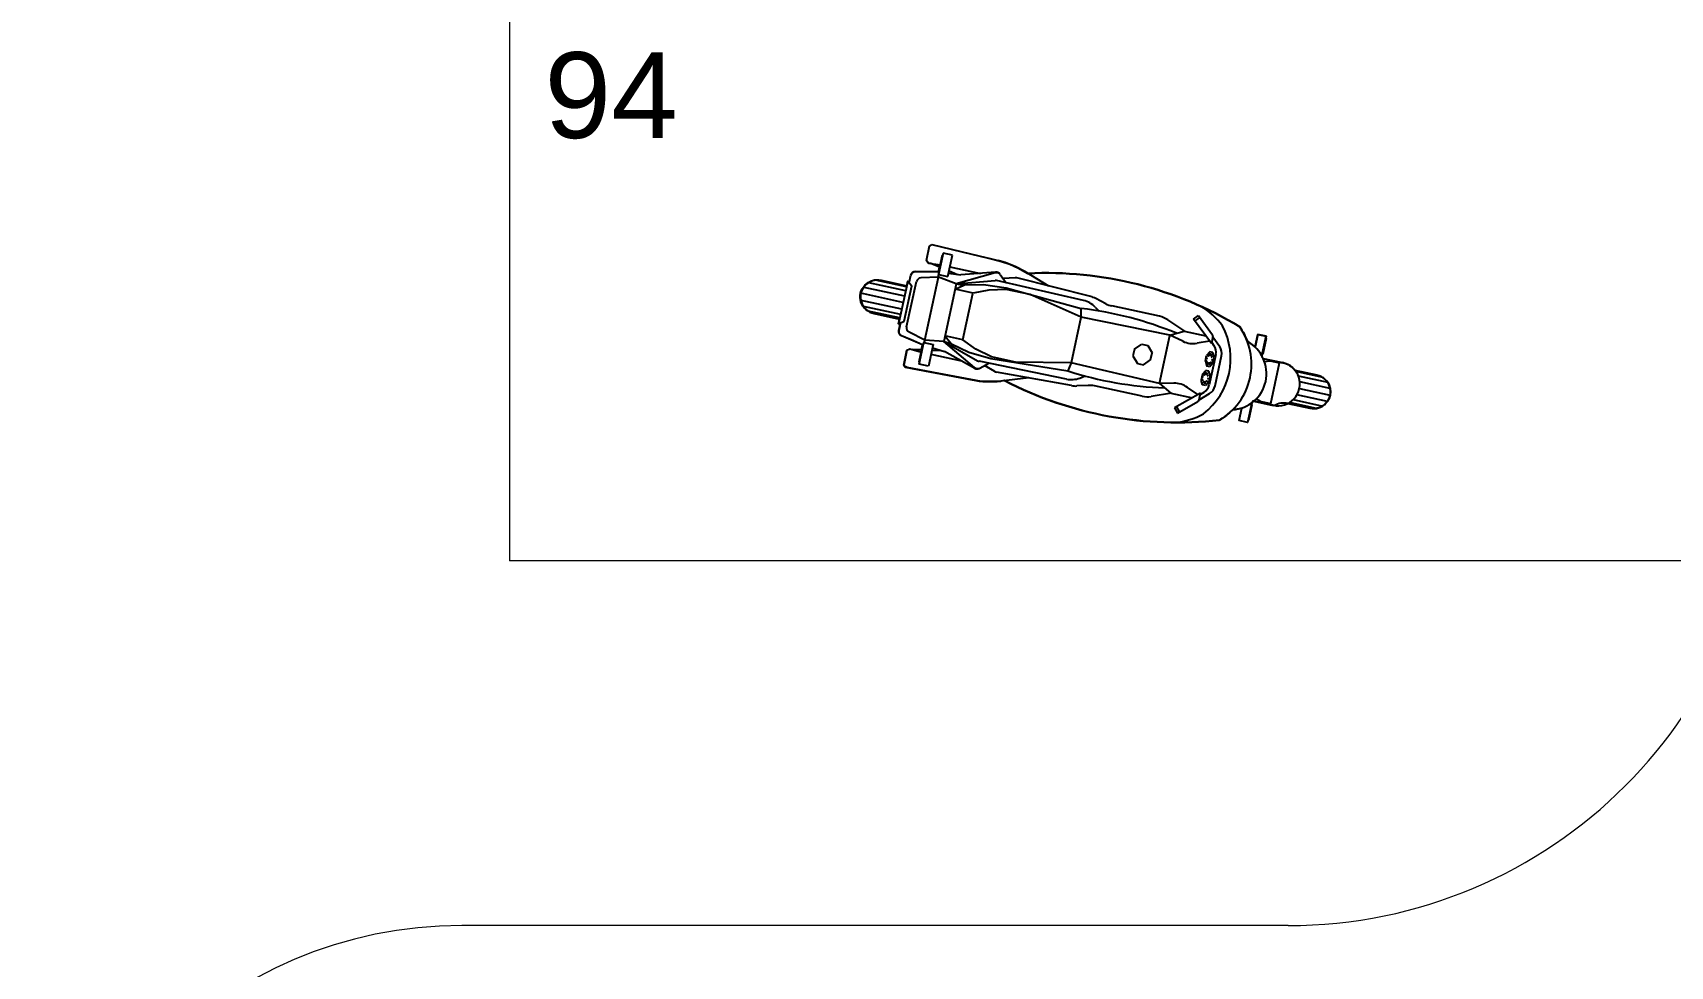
# Model space of a CAD drawing. Header units: inches. Extents: x 13 to 261, y -112 to -47.
# Drawn here: x 107.25 to 114.12, y -85.45 to -81.53 of the extents above; entities that cross this region are included whole.
import ezdxf

# ---------------------------------------------------------------- set-up
doc = ezdxf.new("R2010")
doc.units = ezdxf.units.IN
doc.header["$MEASUREMENT"] = 0
for name, color, linetype, lineweight in [('BANQUETA', 2, 'Continuous', 18), ('CAJONES', 3, 'Continuous', 20), ('TEXTOS', 124, 'Continuous', 30)]:
    doc.layers.add(name, color=color, linetype=linetype, lineweight=lineweight)
doc.layers.add('CONTORNO', color=7, linetype='Continuous')
doc.styles.add('TEXTOS', font='ARIALUNI.TTF', dxfattribs={"height": 0.36})

msp = doc.modelspace()

# ---------------------------------------------------------------- linework, layer by layer
for p, q in [((111.0007, -82.4865), (111.0141, -82.4246)), ((111.0141, -82.4246), (111.0236, -82.4195)), ((111.0236, -82.4195), (111.3015, -82.4868)), ((111.0007, -82.4865), (111.0089, -82.4972)), ((111.0089, -82.4972), (111.0602, -82.5048)), ((111.0581, -82.5145), (111.0195, -82.4988)), ((111.0671, -82.4634), (111.0514, -82.5357)), ((111.0714, -82.4551), (111.0519, -82.5451)), ((111.1099, -82.4635), (111.0714, -82.4551)), ((111.0904, -82.5534), (111.1099, -82.4635)), ((111.0992, -82.513), (111.2275, -82.5408)), ((110.7583, -82.5789), (110.9132, -82.6125)), ((110.9165, -82.5972), (110.7864, -82.569)), ((110.8111, -82.5693), (110.9175, -82.5924)), ((110.9221, -82.5732), (110.8834, -82.7515)), ((110.9175, -82.765), (110.9587, -82.575)), ((110.9221, -82.5732), (110.9389, -82.5929)), ((110.9282, -82.58), (110.9351, -82.5483)), ((111.0513, -82.534), (110.955, -82.5325)), ((111.0512, -82.5559), (110.9773, -82.5593)), ((110.9936, -82.8209), (111.051, -82.5567)), ((111.0512, -82.5559), (111.0525, -82.5343)), ((111.1257, -82.5846), (111.0512, -82.5559)), ((111.0537, -82.5345), (111.0513, -82.534)), ((111.0519, -82.5451), (111.0904, -82.5534)), ((111.0525, -82.5343), (111.0537, -82.5345)), ((111.1255, -82.5855), (111.0733, -82.8256)), ((111.0938, -82.5399), (111.1456, -82.5469)), ((111.0959, -82.5302), (111.1306, -82.5445)), ((111.1208, -82.6071), (111.1601, -82.5888)), ((111.289, -82.5384), (111.1257, -82.5846)), ((111.1257, -82.5846), (111.2889, -82.5698)), ((111.1257, -82.5846), (111.156, -82.5904)), ((111.2912, -82.5356), (111.1456, -82.5469)), ((111.1601, -82.5888), (111.2402, -82.5877)), ((111.2402, -82.5877), (111.3348, -82.6015)), ((111.66, -82.6541), (111.2952, -82.5702)), ((111.3104, -82.5457), (111.3358, -82.5795)), ((111.3736, -82.5587), (111.3231, -82.5626)), ((111.69, -82.6379), (111.3801, -82.5593)), ((111.5145, -82.5934), (111.4131, -82.5325)), ((110.725, -82.6523), (110.8964, -82.6896)), ((110.9024, -82.6623), (110.7261, -82.624)), ((110.7378, -82.5979), (110.9083, -82.635)), ((110.9068, -82.7406), (110.9389, -82.5929)), ((111.1963, -82.6235), (111.1208, -82.6071)), ((111.1537, -82.8195), (111.1961, -82.6243)), ((111.2621, -82.6109), (111.1963, -82.6235)), ((111.3358, -82.6084), (111.2621, -82.6109)), ((111.3348, -82.6015), (111.6507, -82.6878)), ((111.4355, -82.6292), (111.3358, -82.6084)), ((111.6495, -82.7245), (111.4355, -82.6292)), ((111.7534, -82.6679), (111.7116, -82.6461)), ((110.7354, -82.6781), (110.8915, -82.7121)), ((110.8882, -82.7273), (110.756, -82.6986)), ((110.7808, -82.709), (110.8872, -82.7321)), ((111.6493, -82.7253), (111.6079, -82.9156)), ((111.6493, -82.7253), (111.6079, -82.9156)), ((111.6495, -82.7245), (111.6507, -82.6878)), ((111.6495, -82.7245), (111.6507, -82.6878)), ((112.0225, -82.7996), (111.6495, -82.7245)), ((111.709, -82.6816), (111.7257, -82.6986)), ((111.9792, -82.7206), (111.7784, -82.6769)), ((112.122, -82.732), (112.1429, -82.717)), ((112.1279, -82.7401), (112.1487, -82.7251)), ((112.1429, -82.717), (112.2012, -82.7976)), ((110.8834, -82.7515), (110.9068, -82.7406)), ((110.8918, -82.7479), (110.8849, -82.7796)), ((110.9936, -82.8209), (110.9279, -82.7871)), ((112.0849, -82.7832), (112.0138, -82.7353)), ((112.0225, -82.7996), (112.0824, -82.7827)), ((112.0824, -82.7827), (112.1735, -82.8024)), ((112.1966, -82.8341), (112.122, -82.732)), ((112.3915, -82.7965), (112.3801, -82.8491)), ((112.4268, -82.8042), (112.3915, -82.7965)), ((110.9847, -82.8408), (110.8964, -82.8022)), ((110.9189, -82.863), (110.9054, -82.925)), ((110.9189, -82.863), (110.9309, -82.8567)), ((110.9309, -82.8567), (110.9806, -82.871)), ((110.9827, -82.8614), (110.9411, -82.8596)), ((110.9697, -82.9115), (110.9854, -82.8393)), ((110.9702, -82.9209), (110.9898, -82.8309)), ((110.9871, -82.8413), (110.9847, -82.8408)), ((110.9936, -82.8209), (110.9859, -82.841)), ((110.9859, -82.841), (110.9871, -82.8413)), ((110.9898, -82.8309), (111.0283, -82.8393)), ((111.0733, -82.8256), (110.9936, -82.8209)), ((111.0283, -82.8393), (111.0088, -82.9293)), ((111.0236, -82.8627), (111.0612, -82.8641)), ((111.0257, -82.8531), (111.0759, -82.8682)), ((111.0733, -82.8256), (111.1033, -82.8329)), ((111.0733, -82.8256), (111.2157, -82.9068)), ((111.2027, -82.9354), (111.0733, -82.8256)), ((111.0782, -82.8031), (111.1064, -82.8361)), ((111.1537, -82.8195), (111.0782, -82.8031)), ((111.1064, -82.8361), (111.1788, -82.8703)), ((111.2084, -82.8582), (111.1537, -82.8195)), ((111.2744, -82.8911), (111.2084, -82.8582)), ((111.8736, -82.8581), (111.8673, -82.887)), ((111.8736, -82.8581), (111.9042, -82.837)), ((111.9042, -82.837), (111.9291, -82.8424)), ((111.9291, -82.8424), (111.9474, -82.8741)), ((111.9785, -83.002), (112.0223, -82.8004)), ((112.0773, -82.8254), (112.0225, -82.7996)), ((112.1882, -82.8247), (112.1366, -82.8335)), ((112.2028, -82.8055), (112.1966, -82.8341)), ((112.2073, -82.8423), (112.1982, -82.829)), ((112.2031, -82.8065), (112.2314, -82.8477)), ((112.4088, -82.8869), (112.4268, -82.8042)), ((112.4132, -82.8786), (112.4275, -82.8128)), ((110.9054, -82.925), (110.912, -82.9335)), ((110.912, -82.9335), (111.1927, -82.9875)), ((111.0088, -82.9293), (110.9702, -82.9209)), ((111.0195, -82.8798), (111.1479, -82.9077)), ((111.2036, -82.9389), (111.0759, -82.8682)), ((111.1788, -82.8703), (111.2706, -82.897)), ((111.5884, -82.984), (111.2216, -82.909)), ((111.2253, -82.9377), (111.2624, -82.9174)), ((111.2882, -82.952), (111.2438, -82.9275)), ((111.2706, -82.897), (111.5938, -82.9496)), ((111.3738, -82.9135), (111.2744, -82.8911)), ((111.6079, -82.9156), (111.3738, -82.9135)), ((111.6079, -82.9156), (111.5938, -82.9496)), ((111.6079, -82.9156), (111.5938, -82.9496)), ((111.9785, -83.002), (111.6079, -82.9156)), ((111.8673, -82.887), (111.8864, -82.9189)), ((111.8864, -82.9189), (111.9113, -82.9243)), ((111.9113, -82.9243), (111.9412, -82.9031)), ((111.9412, -82.9031), (111.9474, -82.8741)), ((112.1711, -82.9093), (112.1765, -82.8844)), ((112.1711, -82.9093), (112.1769, -82.929)), ((112.1737, -82.9124), (112.1808, -82.9072)), ((112.1809, -82.8988), (112.1745, -82.8974)), ((112.1898, -82.8696), (112.1765, -82.8844)), ((112.1897, -82.9318), (112.1769, -82.929)), ((112.1789, -82.9236), (112.1829, -82.9127)), ((112.1802, -82.8827), (112.1842, -82.8911)), ((112.1869, -82.9136), (112.1869, -82.9253)), ((112.215, -82.8812), (112.1875, -83.0076)), ((112.1885, -82.887), (112.1893, -82.8754)), ((112.2032, -82.9162), (112.1897, -82.9318)), ((112.2026, -82.8724), (112.1898, -82.8696)), ((112.192, -82.9096), (112.1954, -82.9171)), ((112.1974, -82.8771), (112.1925, -82.8879)), ((112.1954, -82.9019), (112.201, -82.9032)), ((112.1955, -82.8936), (112.2019, -82.8874)), ((112.2086, -82.8913), (112.2026, -82.8724)), ((112.2032, -82.9162), (112.2086, -82.8913)), ((112.2117, -83.0127), (112.239, -82.8866)), ((112.4138, -82.8971), (112.4946, -82.9146)), ((112.4191, -82.9099), (112.443, -82.9078)), ((112.443, -82.9078), (112.4823, -82.9163)), ((112.4454, -83.0866), (112.4823, -82.9163)), ((111.6089, -83.0112), (111.2943, -82.9542)), ((111.4308, -82.9789), (111.3132, -82.9922)), ((111.6443, -82.9794), (111.6665, -82.9708)), ((112.0391, -83.0013), (111.9785, -83.002)), ((111.9785, -83.002), (112.026, -83.0423)), ((112.1592, -82.9639), (112.1538, -82.9888)), ((112.1598, -83.0077), (112.1538, -82.9888)), ((112.1565, -82.9919), (112.1637, -82.9859)), ((112.1638, -82.9775), (112.1574, -82.9761)), ((112.1592, -82.9639), (112.1727, -82.9483)), ((112.1658, -82.9914), (112.1618, -83.0023)), ((112.1629, -82.9622), (112.1672, -82.9698)), ((112.1698, -83.004), (112.1698, -82.9923)), ((112.1722, -82.9541), (112.1714, -82.9657)), ((112.1859, -82.9957), (112.1726, -83.0105)), ((112.1855, -82.9511), (112.1727, -82.9483)), ((112.1749, -82.9883), (112.1782, -82.9966)), ((112.1754, -82.9666), (112.1803, -82.9558)), ((112.1783, -82.9806), (112.1839, -82.9818)), ((112.1784, -82.9722), (112.1846, -82.9669)), ((112.1913, -82.9708), (112.1855, -82.9511)), ((112.1913, -82.9708), (112.1859, -82.9957)), ((112.5467, -82.9463), (112.6396, -82.9665)), ((112.6659, -82.9772), (112.5513, -82.9523)), ((112.561, -82.9704), (112.6851, -82.9974)), ((112.6954, -83.0232), (112.567, -82.9953)), ((111.679, -83.0102), (111.632, -83.0127)), ((111.9063, -83.056), (111.7055, -83.0124)), ((112.0285, -83.0429), (111.9439, -83.0569)), ((112.026, -83.0423), (112.1171, -83.0621)), ((112.1513, -83.0429), (112.041, -83.1048)), ((112.1397, -83.0479), (112.0964, -83.0185)), ((112.1451, -83.0714), (112.1513, -83.0429)), ((112.1457, -83.0707), (112.1885, -83.0449)), ((112.1644, -83.0399), (112.1505, -83.0482)), ((112.1726, -83.0105), (112.1598, -83.0077)), ((112.3855, -83.0664), (112.406, -83.078)), ((112.5399, -83.0701), (112.6634, -83.0969)), ((112.6836, -83.0778), (112.5554, -83.0499)), ((112.5655, -83.0235), (112.6943, -83.0515)), ((112.041, -83.1048), (112.0538, -83.1272)), ((112.0498, -83.0999), (112.0625, -83.1222)), ((112.0538, -83.1272), (112.1402, -83.078)), ((112.313, -83.1579), (112.3244, -83.1053)), ((112.3663, -83.0829), (112.3483, -83.1656)), ((112.3668, -83.0922), (112.3525, -83.1581)), ((112.3749, -83.0765), (112.4557, -83.0941)), ((112.406, -83.078), (112.4454, -83.0866)), ((112.5174, -83.0862), (112.6093, -83.1062)), ((112.6376, -83.1073), (112.5239, -83.0826)), ((112.3483, -83.1656), (112.313, -83.1579))]:
    msp.add_line(p, q)
for centre, radius, start, end in [((111.2073, -82.8756), 0.4, 59.0509, 76.38754), ((110.7955, -82.6395), 0.0711, 77.4138, 258.07636), ((110.9547, -82.5525), 0.02, 89.09578, 167.74508), ((110.9783, -82.5793), 0.02, 92.67691, 167.74508), ((111.2907, -82.5897), 0.02, 77.05069, 95.19987), ((111.2944, -82.5577), 0.02, 36.83137, 105.80263), ((111.2928, -82.5555), 0.02, 36.83137, 94.47323), ((111.3752, -82.5787), 0.02, 75.77492, 94.38611), ((111.5035, -84.1138), 1.5751, 58.97753, 92.80299), ((111.6376, -82.7516), 0.1, 44.41771, 77.05069), ((111.6654, -82.7348), 0.1, 62.45757, 75.77492), ((111.4713, -84.1993), 1.5221, 67.63187, 83.2309), ((111.7996, -82.5792), 0.1, 242.45757, 257.74508), ((111.958, -82.8183), 0.1, 56.05824, 77.74508), ((111.9984, -82.9414), 0.3045, 36.54418, 59.85943), ((110.9044, -82.7839), 0.02, 167.74508, 246.39438), ((110.937, -82.7693), 0.02, 167.74508, 242.81325), ((111.9866, -82.8982), 0.2907, 307.29261, 28.19755), ((112.1931, -82.8034), 0.01, 347.74508, 35.87743), ((112.0931, -82.9213), 0.2716, 300.30123, 35.18893), ((112.1198, -82.7349), 0.1, 244.82715, 279.65111), ((112.1661, -82.8706), 0.05, 347.74508, 34.50689), ((112.1902, -82.876), 0.05, 347.74508, 34.50689), ((112.2755, -82.961), 0.1524, 273.80262, 61.68723), ((111.2157, -82.9201), 0.02, 229.68753, 298.65879), ((111.2256, -82.8894), 0.02, 240.29028, 258.43946), ((112.4757, -83.0044), 0.0918, 257.4138, 78.07636), ((111.2683, -82.5947), 0.4, 259.10261, 276.43926), ((111.2133, -82.9214), 0.02, 241.01693, 298.65879), ((111.2979, -82.9345), 0.02, 241.10405, 259.71523), ((112.0515, -81.591), 1.5751, 242.68717, 276.51263), ((111.6084, -82.8861), 0.1, 258.43946, 291.07245), ((112.0577, -81.4998), 1.5221, 252.25926, 267.85829), ((112.0402, -83.1013), 0.1, 55.83905, 90.66301), ((112.6248, -83.0368), 0.0711, 257.4138, 78.07636), ((111.6267, -82.9129), 0.1, 259.71523, 273.03259), ((111.6843, -83.1101), 0.1, 77.74508, 93.03259), ((111.9275, -82.9583), 0.1, 257.74508, 279.43192), ((112.1353, -83.0693), 0.01, 299.61272, 347.74508), ((112.1387, -82.997), 0.05, 300.98326, 347.74508), ((112.1628, -83.0021), 0.05, 300.98326, 347.74508), ((112.0154, -82.863), 0.3045, 275.63073, 298.94598)]:
    msp.add_arc(centre, radius, start, end)
at = {"layer": 'BANQUETA'}
msp.add_line((112.5183, -85.2766), (109.0507, -85.2766), dxfattribs=at)
for centre, radius, start, end in [((112.5183, -83.2766), 2, 270, 0), ((109.0507, -87.0766), 1.8, 90, 180)]:
    msp.add_arc(centre, radius, start, end, dxfattribs=at)
at = {"layer": 'CAJONES'}
for p in [(109.2507, -74.1466), (114.2507, -83.7466)]:
    msp.add_line(p, (109.2507, -83.7466), dxfattribs=at)
at = {"layer": 'CONTORNO'}
msp.add_lwpolyline([(111.0236, -82.4195), (111.1908, -82.46), (111.2731, -82.4799), (111.3163, -82.4907), (111.3506, -82.5021), (111.3846, -82.517), (111.4265, -82.5406, -0.148672), (112.3153, -82.764, -0.056745), (112.3478, -82.8268, -0.046105), (112.3801, -82.8491), (112.3915, -82.7965), (112.4268, -82.8042), (112.4088, -82.8869, 0.349135), (112.4138, -82.8971), (112.4968, -82.9151, -0.173873), (112.5467, -82.9463), (112.6396, -82.9665, -0.9943), (112.6101, -83.1064), (112.5174, -83.0862, 0.187808), (112.4613, -83.0951), (112.3749, -83.0765, 0.474398), (112.3662, -83.0835), (112.3483, -83.1656), (112.313, -83.1579), (112.3244, -83.1053, -0.06519), (112.2856, -83.113, -0.064755), (112.2302, -83.1559, -0.148672), (111.3288, -82.9904, -0.072089), (111.2099, -82.9904), (111.0524, -82.9605), (110.9196, -82.9349), (110.9087, -82.9292), (110.9054, -82.925), (110.9189, -82.863), (110.9309, -82.8567), (110.9411, -82.8596), (110.9806, -82.8613), (110.9847, -82.8408), (110.9365, -82.8197), (110.8964, -82.8022, -0.35731), (110.8849, -82.7796), (110.8918, -82.7479), (110.8834, -82.7515), (110.8876, -82.7322), (110.7789, -82.7086, -1.013858), (110.811, -82.5701), (110.8111, -82.5693), (110.9179, -82.5925), (110.9221, -82.5732), (110.9282, -82.58), (110.9351, -82.5483, -0.35731), (110.955, -82.5325), (111.0513, -82.534), (111.0517, -82.5341), (111.0561, -82.5137), (111.0195, -82.4988), (111.0089, -82.4972), (111.0007, -82.4865), (111.0141, -82.4246), (111.0236, -82.4195)], format="xyb", dxfattribs=at)

# ---------------------------------------------------------------- texts
at = {"layer": 'TEXTOS', "style": 'TEXTOS'}
msp.add_text('94', height=0.36, dxfattribs=at).set_placement((109.3981, -81.9726))

doc.saveas('drawing.dxf')
